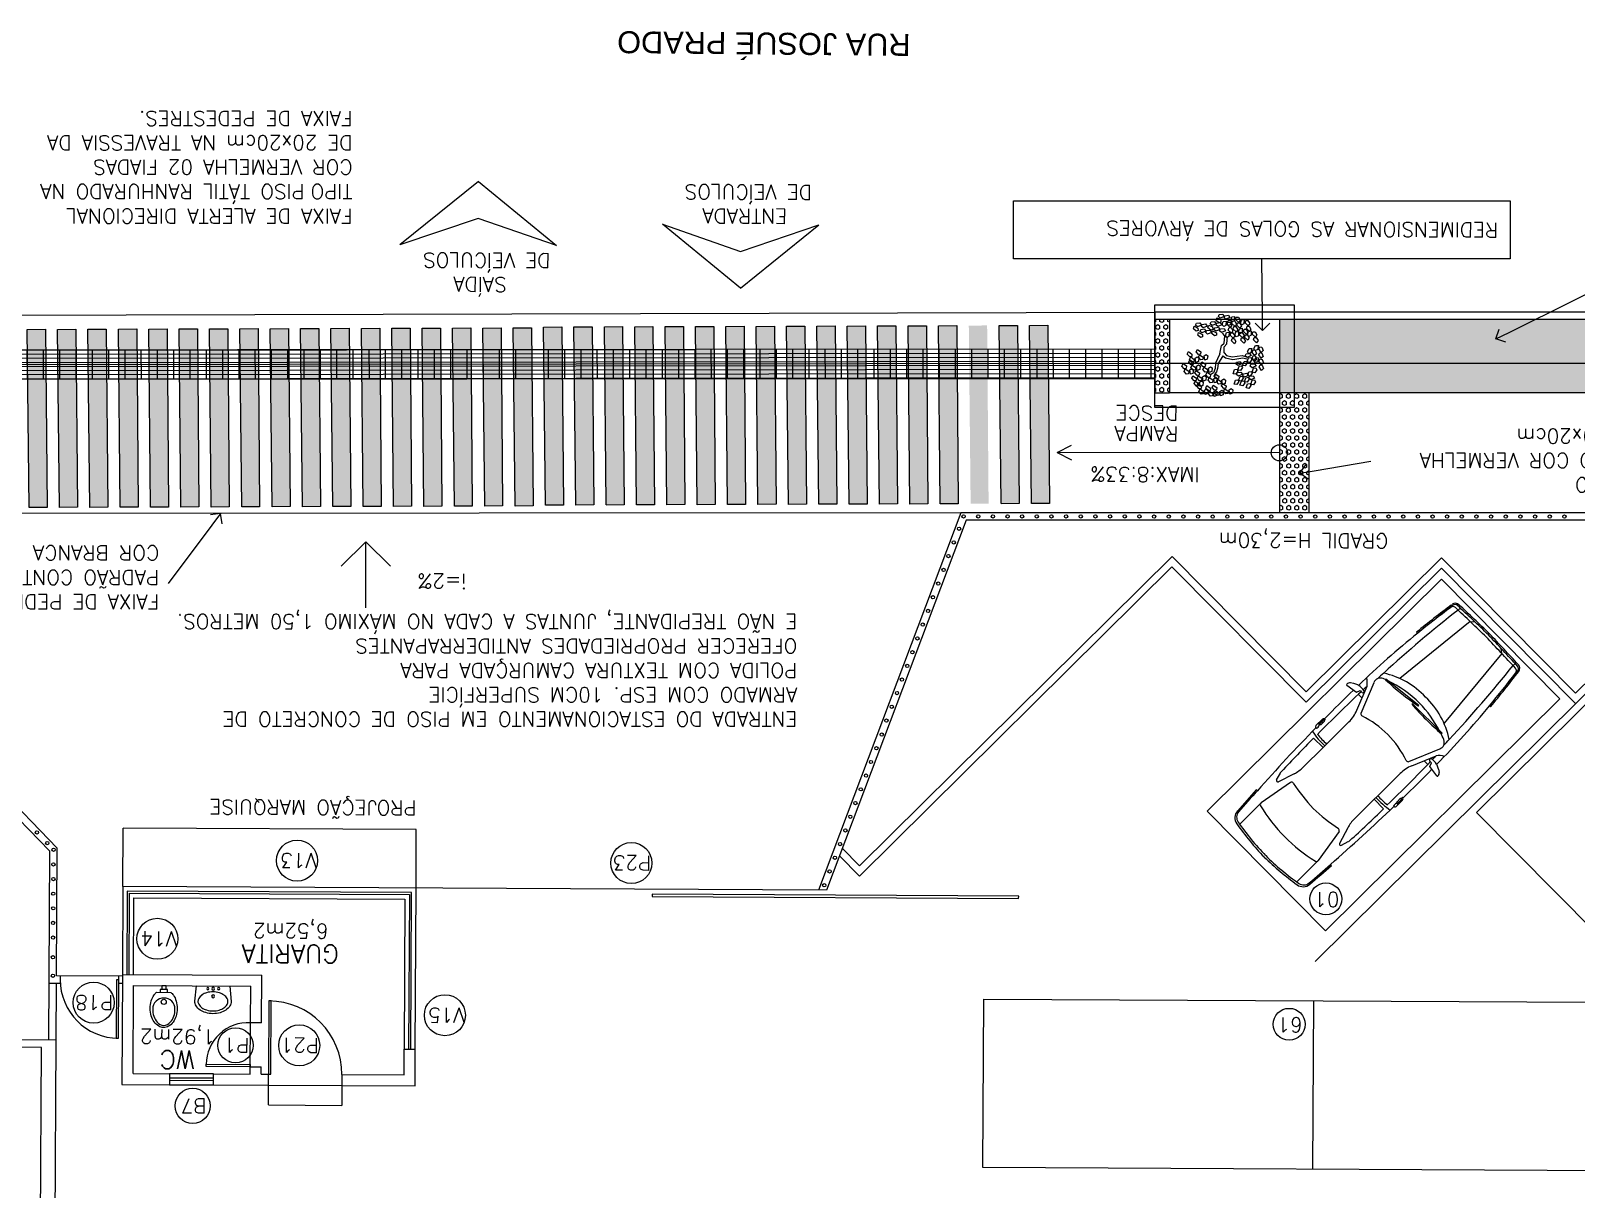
# Model space of a CAD drawing. Extents: x -1057 to 3416, y -340 to 4111.
# Drawn here: x 2302.78 to 2323.86, y 3.36 to 19.16 of the extents above; entities that cross this region are included whole.
import ezdxf
from ezdxf.enums import TextEntityAlignment as Align

# ---------------------------------------------------------------- set-up
doc = ezdxf.new("R2010")
doc.units = 0
doc.header["$LTSCALE"] = 50
for name, pattern in [('CONTINU', [0]), ('DASHDOT', [1, 0.5, -0.25, 0, -0.25]), ('DGN Style 1', [0.003115, 5.18318e-06, -0.00311]), ('HIDDEN', [9.525, 6.35, -3.175])]:
    doc.linetypes.add(name, pattern=pattern)
doc.layers.add('0.1', color=8, linetype='Continuous', lineweight=13)
doc.layers.add('Margem A3', color=8, linetype='DGN Style 1', lineweight=0)
for name, color, linetype in [('HAC', 1, 'Continuous'), ('medir projeto', 6, 'Continuous'), ('OK', 96, 'Continuous')]:
    doc.layers.add(name, color=color, linetype=linetype)
doc.styles.add('60x100', font='romans.shx', dxfattribs={"height": 0.2})
doc.styles.add('80X50', font='romans.shx')
doc.styles.add('ROBERTO', font='swissek.ttf')
doc.styles.add('ROMANS', font='romans')
doc.styles.get("Standard").update_dxf_attribs({"font": 'romans.shx'})
doc.dimstyles.new('Fares Eng - 50', dxfattribs={"dimscale": 2, "dimtxt": 0.085, "dimasz": 0.1, "dimexe": 0.05, "dimexo": 0.05, "dimgap": 0.04, "dimtad": 1, "dimzin": 4, "dimdsep": 46, "dimtxsty": 'ROMANS', "dimblk1": 'OBLIQUE', "dimblk2": 'OBLIQUE', "dimsah": 1, "dimcen": 0.05, "dimdle": 0.05, "dimclrd": 7, "dimclre": 7, "dimclrt": 7, "dimaunit": 1, "dimadec": 0, "dimazin": 0, "dimtfac": 1, "dimtix": 1, "dimtmove": 2, "dimatfit": 0, "dimldrblk": 'OPEN90', "dimfxl": 1, "dimtolj": 1, "dimtzin": 0, "dimarcsym": 0})

# ---------------------------------------------------------------- blocks, each defined once
blk = doc.blocks.new('P60')
at = {"color": 252}
blk.add_lwpolyline([(-0.6, 0.06), (0, 0.06), (0, 0.03), (-0.6, 0.03)], close=True, dxfattribs=at)
at = {"color": 8}
blk.add_arc((-0.029, 0.06), 0.571, 87.1025, 180, dxfattribs=at)
blk = doc.blocks.new('Vaso')
for points in [[(0.03, -0.05), (0.03, 0), (-0.03, 0), (-0.03, -0.05)], [(0.05, -0.09), (0.05, -0.05), (-0.05, -0.05), (-0.05, -0.09)]]:
    blk.add_lwpolyline(points)
for points in [[(0.183, -0.31, -0.071776), (0.168, -0.413, -0.083144), (0.129, -0.494, -0.106699), (0.065, -0.552, -0.132564), (-0.002, -0.57, -0.132564), (-0.069, -0.552, -0.106699), (-0.133, -0.494, -0.083144), (-0.172, -0.413, -0.071776), (-0.187, -0.31, -0.071776), (-0.172, -0.207, -0.083144), (-0.133, -0.126, -0.060171), (-0.1, -0.09), (0.096, -0.09, -0.060171), (0.129, -0.126, -0.083144), (0.168, -0.207, -0.071776)], [(-0.088, -0.497, 0.2474), (0, -0.541, 0.2474), (0.088, -0.497, 0.197858), (0.152, -0.318, 0.418329), (0, -0.168, 0.418329), (-0.152, -0.318, 0.197858)]]:
    blk.add_lwpolyline(points, format="xyb", close=True)
blk.add_circle((-0.002, -0.22), 0.0352)
blk = doc.blocks.new('Cuba-emp')
blk.add_lwpolyline([(0.21, 0.248), (0, 0.227), (0, -0.227), (0.21, -0.248, 0.137816), (0.271, -0.231, 0.107041), (0.329, -0.176, 0.080751), (0.364, -0.099, 0.068643), (0.378, -0.001, 0.068643), (0.364, 0.098, 0.080751), (0.329, 0.174, 0.107041), (0.271, 0.23, 0.115752), (0.21, 0.248)], format="xyb")
blk.add_lwpolyline([(0.21, 0.205, -0.131827), (0.25, 0.194, -0.106633), (0.297, 0.151, -0.083482), (0.328, 0.087, -0.072232), (0.341, 0, -0.072232), (0.328, -0.087, -0.083482), (0.297, -0.151, -0.106633), (0.25, -0.194, -0.131827), (0.21, -0.205, -0.131827), (0.17, -0.194, -0.106633), (0.123, -0.151, -0.083482), (0.092, -0.087, -0.072232), (0.079, 0, -0.072232), (0.092, 0.087, -0.083482), (0.123, 0.151, -0.106633), (0.17, 0.194, -0.131827)], format="xyb", close=True)
for centre, radius in [((0.037, -0.002), 0.0193), ((0.037, -0.002), 0.0193), ((0.036, 0.071), 0.0155), ((0.14, -0.001), 0.0198), ((0.036, -0.076), 0.0155)]:
    blk.add_circle(centre, radius)
blk = doc.blocks.new('ÁREA')
for p in [(0.00005, 0.00376), (0, 0)]:
    blk.add_attdef('COMPARTIMENTO', text='', height=0.0025).set_placement(p, align=Align.CENTER)
at = {"color": 1}
for p in [(-0.00005, -0.00376), (-0.0001, -0.00752)]:
    blk.add_attdef('ÁREA', text='', height=0.002, dxfattribs=at).set_placement(p, align=Align.CENTER)
blk = doc.blocks.new('TEMPRA3')
for p, q in [((-0.157, 0.823), (-0.131, 0.862)), ((-0.075, 0.872), (-0.101, 0.713)), ((-0.085, 0.882), (-0.082, 0.882)), ((-1.26, 0.697), (-1.26, 0.716)), ((0.058, 0.464), (-0.363, 0.637)), ((0.069, 0.533), (-0.261, 0.669)), ((-0.101, 0.713), (-0.151, 0.694)), ((-0.151, 0.694), (-0.151, 0.656)), ((-0.098, 0.674), (-0.098, 0.602)), ((0.756, 0.496), (0.756, 0.679)), ((1.515, 0.629), (1.414, 0.659)), ((1.806, 0.709), (1.807, 0.728)), ((0.687, 0.496), (0.259, 0.496)), ((1.136, 0.496), (0.756, 0.496)), ((1.287, 0.519), (1.517, 0.592)), ((1.406, 0.471), (1.886, 0.553)), ((0.058, -0.464), (-0.363, -0.637)), ((0.069, -0.533), (-0.261, -0.669)), ((-0.098, -0.674), (-0.098, -0.602)), ((0.687, -0.496), (0.259, -0.496)), ((1.136, -0.496), (0.756, -0.496)), ((0.756, -0.496), (0.756, -0.679)), ((1.287, -0.519), (1.517, -0.592)), ((1.406, -0.471), (1.886, -0.553)), ((1.515, -0.629), (1.414, -0.659)), ((-1.26, -0.697), (-1.26, -0.716)), ((-0.157, -0.823), (-0.131, -0.862)), ((-0.151, -0.694), (-0.151, -0.656)), ((-0.101, -0.713), (-0.151, -0.694)), ((-0.075, -0.872), (-0.101, -0.713)), ((1.806, -0.709), (1.807, -0.728)), ((-0.085, -0.882), (-0.082, -0.882))]:
    blk.add_line(p, q)
at = {"color": 9}
for p, q in [((-1.869, 0.63), (-1.647, 0.654)), ((0.49, 0.777), (0.614, 0.777)), ((0.49, 0.767), (0.567, 0.767)), ((0.577, 0.757), (0.577, 0.748)), ((0.634, 0.757), (0.634, 0.748)), ((-1.875, 0.533), (-1.914, 0.533)), ((-1.881, 0.307), (-0.653, 0.428)), ((-0.527, 0.509), (-0.536, 0.509)), ((-0.536, 0.509), (-0.532, -0.064)), ((0.687, 0.496), (0.756, 0.496)), ((1.886, 0.553), (2.3, 0.553)), ((-1.881, 0.307), (-1.924, 0.254)), ((-0.568, 0.016), (-0.577, 0.017)), ((-0.568, 0.015), (-0.577, 0.014)), ((-0.577, 0.014), (-0.51, -0.555)), ((-0.532, -0.064), (-0.523, -0.064)), ((-1.881, -0.308), (-1.924, -0.255)), ((-1.881, -0.307), (-0.653, -0.428)), ((-1.875, -0.533), (-1.914, -0.533)), ((-1.869, -0.631), (-1.647, -0.655)), ((-0.51, -0.555), (-0.501, -0.554)), ((0.687, -0.496), (0.756, -0.496)), ((1.886, -0.553), (2.3, -0.553)), ((0.49, -0.767), (0.567, -0.767)), ((0.49, -0.777), (0.614, -0.777)), ((0.577, -0.757), (0.577, -0.748)), ((0.634, -0.757), (0.634, -0.748))]:
    blk.add_line(p, q, dxfattribs=at)
for points in [[(0.486, 0.76), (0.486, 0.749, 0.414214), (0.496, 0.739), (0.558, 0.739, 0.414214), (0.568, 0.749), (0.568, 0.759)], [(0.486, -0.76), (0.486, -0.749, -0.414214), (0.496, -0.739), (0.558, -0.739, -0.414214), (0.568, -0.749), (0.568, -0.759)]]:
    blk.add_lwpolyline(points, format="xyb", dxfattribs=at)
for centre, radius, start, end in [((-0.079, 0.816), 0.0696, 117.5198, 138.9652), ((-0.092, 0.841), 0.0416, 80.8067, 117.5198), ((-0.083, 0.874), 0.00833, 350.8067, 80.8067), ((-1.864, 0.574), 0.07, 98.0767, 178.0551), ((0.026, -12.748), 13.526, 95.4579, 98.0767), ((-0.091, -10.408), 11.166, 90.4891, 96.0118), ((-0.403, 0.55), 0.0959, 65.2249, 157.5632), ((0.355, -17.256), 17.935, 91.743, 91.9698), ((0.075, 0.7), 0.267, 168.223, 189.9837), ((-0.143, 0.755), 0.0434, 160.4209, 180), ((0.052, 0.685), 0.25, 146.5293, 160.4209), ((0.355, -17.256), 17.935, 88.9571, 91.6179), ((0.213, -22.305), 23.067, 89.3717, 90.7606), ((0.213, -22.305), 23.067, 89.0973, 89.3437), ((0.115, -25.837), 26.599, 86.3544, 88.8806), ((-0.298, 0.555), 0.987, 356.5337, 7.1274), ((0.636, -17.099), 17.778, 87.5716, 89.6146), ((1.385, 0.564), 0.1, 73.296, 87.5716), ((0.028, -29.336), 30.117, 85.8738, 86.6125), ((2.183, 0.56), 0.144, 10.2757, 85.2864), ((46.287, -1.061), 48.25, 178.0551, 178.7396), ((1.08, -0.033), 1.689, 163.0258, 178.8872), ((1.08, -0.033), 1.689, 158.4883, 161.8833), ((1.496, -0.036), 1.496, 161.9012, 178.6096), ((0.046, 0.438), 0.0288, 340.8387, 65.2249), ((0.259, 0.996), 0.5, 247.6625, 270), ((1.136, 0.996), 0.5, 270, 287.5892), ((1.415, 0.442), 0.03, 107.5892, 190.5643), ((-1.901, -0.176), 3.343, 3.0173, 10.5643), ((1.509, 0.61), 0.02, 295.0881, 73.296), ((1.892, 0.523), 0.03, 17.6685, 101.6613), ((-0.298, 0.005), 2.281, 359.8835, 13.3775), ((-1.242, -0.033), 3.619, 0.5277, 9.8398), ((1.08, 0.033), 1.689, 181.1128, 199.382), ((-1.901, 0.176), 3.343, 349.4357, 356.9827), ((-0.298, -0.005), 2.281, 346.6225, 0.1165), ((-1.242, 0.033), 3.619, 350.1602, 359.4723), ((46.287, 1.06), 48.25, 181.2604, 181.9449), ((1.496, 0.036), 1.496, 181.3904, 198.0988), ((-1.864, -0.575), 0.07, 181.9449, 261.9233), ((1.08, 0.033), 1.689, 200.3288, 201.5117), ((1.08, 0.033), 1.689, 200.3288, 201.5117), ((-0.403, -0.55), 0.0959, 202.4368, 294.7751), ((0.046, -0.438), 0.0288, 294.7751, 19.1613), ((0.259, -0.996), 0.5, 90, 112.3375), ((-0.298, -0.555), 0.987, 352.8726, 3.4663), ((1.136, -0.996), 0.5, 72.4108, 90), ((1.415, -0.442), 0.03, 169.4357, 252.4108), ((1.509, -0.61), 0.02, 286.704, 64.9119), ((1.892, -0.523), 0.03, 258.3387, 342.3315), ((2.183, -0.56), 0.144, 274.7136, 349.7243), ((0.026, 12.748), 13.526, 261.9735, 264.5421), ((-0.091, 10.408), 11.166, 263.9882, 269.5109), ((0.355, 17.256), 17.935, 268.0302, 268.257), ((0.075, -0.7), 0.267, 170.0163, 191.777), ((-0.143, -0.755), 0.0434, 180, 199.5791), ((0.052, -0.685), 0.25, 199.5791, 213.4707), ((0.355, 17.256), 17.935, 268.3821, 271.0429), ((0.213, 22.305), 23.067, 269.2394, 270.6283), ((0.213, 22.305), 23.067, 270.6563, 270.9027), ((0.115, 25.837), 26.599, 271.1194, 273.6456), ((0.636, 17.099), 17.778, 270.3854, 272.4284), ((1.385, -0.564), 0.1, 272.4284, 286.704), ((0.028, 29.336), 30.117, 273.3875, 274.1262), ((-0.079, -0.816), 0.0696, 221.0348, 242.4802), ((-0.092, -0.841), 0.0416, 242.4802, 279.1933), ((-0.083, -0.874), 0.00833, 279.1933, 9.1933)]:
    blk.add_arc(centre, radius, start, end)
for centre, radius, start, end in [((0.137, -16.634), 17.284, 92.2713, 96.6835), ((0.026, -12.748), 13.506, 95.4656, 97.8958), ((0.402, 0.031), 1.126, 147.4954, 181.5953), ((0.192, -19.533), 20.183, 91.7794, 92.1012), ((-0.144, 0.846), 0.212, 204.7842, 236.5367), ((-0.17, 0.661), 0.0195, 202.2729, 342.8001), ((0.49, 0.751), 0.0263, 91.9264, 184.8104), ((0.47, 0.753), 0.0061, 200.0424, 315.2534), ((0.49, 0.751), 0.0164, 92.1313, 187.2433), ((0.567, 0.757), 0.01, 0, 90), ((0.606, 0.816), 0.0733, 246.8341, 293.1659), ((0.614, 0.757), 0.02, 0, 90), ((-0.263, 0.555), 0.987, 356.5337, 11.7667), ((0.027, -29.37), 30.131, 85.8821, 86.6147), ((2.181, 0.569), 0.115, 10.4548, 85.2928), ((19.555, -0.393), 21.489, 177.397, 178.9536), ((-1.862, 0.581), 0.05, 97.8958, 177.1673), ((43.913, -1.002), 45.813, 178.0177, 178.7486), ((-1.822, 0.581), 0.05, 97.8958, 177.1673), ((-4.071, 0.196), 3.558, 355.8109, 5.0412), ((-1.236, -0.033), 3.585, 0.5327, 10.015), ((43.913, 1.002), 45.813, 181.2514, 181.9823), ((0.402, -0.031), 1.126, 178.4047, 212.5046), ((-4.057, -0.683), 3.558, 2.0761, 11.3064), ((-1.236, 0.033), 3.585, 349.985, 359.4673), ((19.555, 0.392), 21.489, 181.0464, 182.603), ((-1.862, -0.581), 0.05, 182.8327, 262.1042), ((0.137, 16.634), 17.284, 263.3165, 267.7287), ((-1.822, -0.581), 0.05, 182.8327, 262.1042), ((0.026, 12.748), 13.506, 262.1042, 264.5344), ((-0.263, -0.555), 0.987, 348.2333, 3.4663), ((2.181, -0.569), 0.115, 274.7072, 349.5452), ((0.192, 19.533), 20.183, 267.8988, 268.2206), ((-0.144, -0.846), 0.212, 123.4633, 155.2158), ((-0.17, -0.661), 0.0195, 17.1999, 157.7271), ((0.47, -0.753), 0.0061, 44.7466, 159.9576), ((0.49, -0.751), 0.0263, 175.1896, 268.0736), ((0.49, -0.751), 0.0164, 172.7567, 267.8687), ((0.567, -0.757), 0.01, 270, 0), ((0.606, -0.816), 0.0733, 66.8341, 113.1659), ((0.614, -0.757), 0.02, 270, 360), ((0.027, 29.37), 30.131, 273.3853, 274.1179)]:
    blk.add_arc(centre, radius, start, end, dxfattribs=at)
blk = doc.blocks.new('_OBLIQUE')
at = {"color": 0, "linetype": 'ByBlock'}
blk.add_line((-0.5, -0.5), (0.5, 0.5), dxfattribs=at)
blk = doc.blocks.new('*D144')
at = {"layer": '0.1', "color": 7, "linetype": 'CONTINU', "lineweight": -2, "transparency": 16777216}
blk.add_arc((2303.02, -15.399), 1.05, 269.7175, 314.7175, dxfattribs=at)
at = {"layer": 'DEFPOINTS', "color": 0, "linetype": 'CONTINU', "lineweight": -2, "transparency": 16777216}
for p in [(2303.123, 5.388), (2303.093, -15.473), (2303.287, -16.415), (2308.089, -20.518), (2302.992, -21.112)]:
    blk.add_point(p, dxfattribs=at)
at = {"layer": '0.1', "color": 7, "linetype": 'CONTINU', "lineweight": -2, "transparency": 16777216, "xscale": 0.2, "yscale": 0.2, "zscale": 0.2}
for p, rotation in [((2303.759, -16.146), 44.71748150605973), ((2303.015, -16.45), 179.7174815060626)]:
    blk.add_blockref('_OBLIQUE', p, dxfattribs=dict(at, rotation=rotation))
at = {"layer": '0.1', "color": 7, "linetype": 'CONTINU', "transparency": 16777216, "insert": (2303.355, -16.219), "char_height": 0.17, "attachment_point": 5, "rotation": 22.2175, "style": 'ROMANS'}
blk.add_mtext('\\A1;45°', dxfattribs=at)
blk = doc.blocks.new('_Open90')
at = {"color": 0, "linetype": 'ByBlock', "lineweight": -2}
for p, q in [((0, 0), (-1, 0)), ((-0.5, 0.5), (0, 0)), ((0, 0), (-0.5, -0.5))]:
    blk.add_line(p, q, dxfattribs=at)
blk = doc.blocks.new('L', base_point=(1.368, 0.591))
at = {"color": 3, "lineweight": -2}
for p, q in [((1.281, 0.65), (1.312, 0.675)), ((1.312, 0.675), (1.342, 0.621)), ((1.275, 0.567), (1.306, 0.592)), ((1.288, 0.517), (1.275, 0.567)), ((1.294, 0.6), (1.281, 0.65)), ((1.317, 0.508), (1.288, 0.517)), ((1.322, 0.591), (1.294, 0.6)), ((1.306, 0.592), (1.336, 0.538)), ((1.336, 0.538), (1.317, 0.508)), ((1.342, 0.621), (1.322, 0.591)), ((1.337, 0.489), (1.356, 0.548)), ((1.376, 0.484), (1.337, 0.489)), ((1.356, 0.548), (1.391, 0.554)), ((1.404, 0.527), (1.376, 0.484)), ((1.391, 0.554), (1.404, 0.527))]:
    blk.add_line(p, q, dxfattribs=at)
blk = doc.blocks.new('Árvore-13')
at = {"color": 3}
for p, q in [((0.484, 0.659), (0.572, 0.715)), ((0.572, 0.715), (0.607, 0.819)), ((0.633, 0.668), (0.782, 0.715)), ((-0.795, 0.302), (-0.961, 0.415)), ((-0.795, 0.406), (-0.953, 0.499)), ((-0.357, 0.349), (-0.795, 0.406)), ((-0.366, 0.227), (-0.795, 0.302)), ((-0.129, 0.105), (-0.366, 0.227)), ((-0.068, 0.19), (-0.357, 0.349)), ((-0.068, -0.036), (-0.129, 0.105)), ((0.029, 0.068), (-0.068, 0.19)), ((0.029, 0.068), (0.318, 0.331)), ((0.116, -0.055), (0.283, 0.133)), ((0.283, 0.133), (0.423, 0.284)), ((0.318, 0.331), (0.405, 0.537)), ((0.405, 0.537), (0.484, 0.659)), ((0.423, 0.284), (0.502, 0.509)), ((0.502, 0.509), (0.633, 0.668)), ((-0.296, -0.392), (-0.418, -0.693)), ((-0.199, -0.449), (-0.313, -0.74)), ((-0.147, -0.299), (-0.296, -0.392)), ((-0.05, -0.383), (-0.199, -0.449)), ((-0.068, -0.036), (-0.147, -0.299)), ((0.116, -0.055), (-0.05, -0.383)), ((-0.313, -0.74), (-0.243, -0.89))]:
    blk.add_line(p, q, dxfattribs=at)
at = {"color": 3, "xscale": 3.048, "yscale": 3.048, "zscale": 3.048}
for p, rotation in [((-0.716, 1.448), 295.0165150851705), ((-0.488, 1.26), 295.0165150851705), ((-0.252, 1.138), 295.0165150851705), ((0.169, 1.448), 190.1248425347958), ((0.581, 1.401), 190.1248425347958), ((0.852, 1.344), 190.1248425347958), ((1.211, 1.147), 190.1248425347958), ((-1.303, 0.884), 347.8021081598379), ((-1.128, 0.415), 347.8021081598379), ((-0.926, 0.959), 295.0165150851705), ((-0.848, 0.462), 295.0165150851705), ((-0.348, 0.687), 295.0165150851705), ((0.353, 0.95), 190.1248425347958), ((0.677, 0.781), 190.1248425347958), ((1.124, 0.565), 190.1248425347958), ((1.317, 0.753), 190.1248425347958), ((-1.443, 0.368), 347.8021081598379), ((0.765, 0.274), 190.1248425347958), ((0.8, -0.299), 190.1248425347958), ((1.203, -0.317), 190.1248425347958), ((1.246, 0.039), 190.1248425347958), ((1.579, 0.114), 190.1248425347958), ((-0.453, -1.397), 66.16076666471405), ((-0.103, -0.899), 66.16076666471405), ((-0.015, -1.19), 66.16076666471405), ((0.502, -1.003), 66.16076666471405), ((0.616, -1.322), 66.16076666471405)]:
    blk.add_blockref('L', p, dxfattribs=dict(at, rotation=rotation))
for p in [(-1.391, -0.308), (-1.233, -0.881), (-1.049, -0.533), (-0.848, -0.449), (-0.445, -0.543), (-0.874, -1.134), (-0.672, -1.021), (-0.453, -1.04)]:
    blk.add_blockref('L', p, dxfattribs=at)

msp = doc.modelspace()

# ---------------------------------------------------------------- hatches: boundary and pattern name
at = {"layer": '0.1', "linetype": 'CONTINU', "lineweight": -2}
h = msp.add_hatch(color=7, dxfattribs=at)
h.dxf.hatch_style = 1
h.paths.add_polyline_path([(2302.338, 12.654), (2302.583, 12.657), (2302.563, 15.089), (2302.313, 15.086)])
h.paths.add_polyline_path([(2302.977, 15.09), (2302.727, 15.087), (2302.752, 12.656), (2302.998, 12.658)])
h.paths.add_polyline_path([(2303.167, 12.657), (2303.412, 12.66), (2303.392, 15.091), (2303.142, 15.089)])
h.paths.add_polyline_path([(2303.581, 12.658), (2303.827, 12.661), (2303.806, 15.093), (2303.556, 15.09)])
h.paths.add_polyline_path([(2303.996, 12.66), (2304.241, 12.662), (2304.221, 15.094), (2303.971, 15.091)])
h = msp.add_hatch(color=7, dxfattribs=at)
h.dxf.hatch_style = 1
h.paths.add_polyline_path([(2304.635, 15.095), (2304.385, 15.093), (2304.41, 12.661), (2304.656, 12.664)])
h.paths.add_polyline_path([(2304.825, 12.662), (2305.07, 12.665), (2305.05, 15.097), (2304.8, 15.094)])
h.paths.add_polyline_path([(2305.239, 12.663), (2305.485, 12.666), (2305.464, 15.098), (2305.214, 15.095)])
h.paths.add_polyline_path([(2305.654, 12.665), (2305.899, 12.668), (2305.879, 15.099), (2305.629, 15.097)])
h.paths.add_polyline_path([(2306.068, 12.666), (2306.314, 12.669), (2306.293, 15.1), (2306.043, 15.098)])
h.paths.add_polyline_path([(2306.483, 12.667), (2306.728, 12.67), (2306.708, 15.102), (2306.458, 15.099)])
h.paths.add_polyline_path([(2307.122, 15.103), (2306.872, 15.101), (2306.898, 12.669), (2307.143, 12.671)])
h.paths.add_polyline_path([(2307.312, 12.67), (2307.557, 12.673), (2307.537, 15.104), (2307.287, 15.102)])
h.paths.add_polyline_path([(2307.727, 12.671), (2307.972, 12.674), (2307.951, 15.105), (2307.701, 15.103)])
h.paths.add_polyline_path([(2308.366, 15.107), (2308.116, 15.105), (2308.141, 12.673), (2308.386, 12.675)])
h = msp.add_hatch(color=7, dxfattribs=at)
h.dxf.hatch_style = 1
h.paths.add_polyline_path([(2308.556, 12.674), (2308.801, 12.677), (2308.78, 15.108), (2308.53, 15.106)])
h.paths.add_polyline_path([(2309.195, 15.109), (2308.945, 15.107), (2308.97, 12.675), (2309.215, 12.678)])
h = msp.add_hatch(color=7, dxfattribs=at)
h.dxf.hatch_style = 1
h.paths.add_polyline_path([(2309.609, 15.111), (2309.36, 15.108), (2309.385, 12.677), (2309.63, 12.679)])
h.paths.add_polyline_path([(2309.799, 12.689), (2310.044, 12.691), (2310.024, 15.123), (2309.774, 15.12)])
h = msp.add_hatch(color=7, dxfattribs=at)
h.dxf.hatch_style = 1
h.paths.add_polyline_path([(2310.444, 14.415), (2310.196, 14.414), (2310.213, 12.69), (2310.459, 12.693)])
h.paths.add_polyline_path([(2310.441, 14.815), (2310.192, 14.814), (2310.196, 14.414), (2310.444, 14.415)])
h.paths.add_polyline_path([(2310.438, 15.124), (2310.188, 15.122), (2310.192, 14.814), (2310.441, 14.815)])
h.paths.add_polyline_path([(2310.853, 15.126), (2310.603, 15.123), (2310.606, 14.815), (2310.856, 14.815)])
h.paths.add_polyline_path([(2311.267, 15.127), (2311.017, 15.124), (2311.021, 14.815), (2311.27, 14.815)])
h.paths.add_polyline_path([(2311.27, 14.815), (2311.021, 14.815), (2311.025, 14.415), (2311.273, 14.415)])
h.paths.add_polyline_path([(2310.856, 14.815), (2310.606, 14.815), (2310.61, 14.415), (2310.859, 14.415)])
h.paths.add_polyline_path([(2310.859, 14.415), (2310.61, 14.415), (2310.628, 12.691), (2310.873, 12.694)])
h.paths.add_polyline_path([(2311.273, 14.415), (2311.025, 14.415), (2311.042, 12.692), (2311.288, 12.695)])
h.paths.add_polyline_path([(2311.688, 14.415), (2311.439, 14.415), (2311.457, 12.694), (2311.702, 12.697)])
h.paths.add_polyline_path([(2311.685, 14.815), (2311.435, 14.815), (2311.439, 14.415), (2311.688, 14.415)])
h.paths.add_polyline_path([(2311.682, 15.128), (2311.432, 15.126), (2311.435, 14.815), (2311.685, 14.815)])
h.paths.add_polyline_path([(2312.096, 15.129), (2311.846, 15.127), (2311.85, 14.815), (2312.099, 14.816)])
h.paths.add_polyline_path([(2312.099, 14.816), (2311.85, 14.815), (2311.854, 14.415), (2312.102, 14.416)])
h.paths.add_polyline_path([(2312.102, 14.416), (2311.854, 14.415), (2311.871, 12.695), (2312.117, 12.698)])
h.paths.add_polyline_path([(2312.517, 14.416), (2312.268, 14.416), (2312.286, 12.697), (2312.531, 12.699)])
h.paths.add_polyline_path([(2312.514, 14.816), (2312.264, 14.816), (2312.268, 14.416), (2312.517, 14.416)])
h.paths.add_polyline_path([(2312.511, 15.131), (2312.261, 15.129), (2312.264, 14.816), (2312.514, 14.816)])
h.paths.add_polyline_path([(2312.925, 15.132), (2312.675, 15.13), (2312.679, 14.816), (2312.928, 14.816)])
h.paths.add_polyline_path([(2312.928, 14.816), (2312.679, 14.816), (2312.683, 14.416), (2312.931, 14.416)])
h.paths.add_polyline_path([(2312.931, 14.416), (2312.683, 14.416), (2312.7, 12.698), (2312.946, 12.701)])
h.paths.add_polyline_path([(2313.346, 14.416), (2313.097, 14.416), (2313.115, 12.699), (2313.36, 12.702)])
h.paths.add_polyline_path([(2313.343, 14.816), (2313.093, 14.816), (2313.097, 14.416), (2313.346, 14.416)])
h.paths.add_polyline_path([(2313.34, 15.133), (2313.09, 15.131), (2313.093, 14.816), (2313.343, 14.816)])
h = msp.add_hatch(color=7, dxfattribs=at)
h.dxf.hatch_style = 1
h.paths.add_polyline_path([(2313.76, 14.417), (2313.512, 14.417), (2313.53, 12.701), (2313.775, 12.703)])
h.paths.add_polyline_path([(2313.757, 14.817), (2313.508, 14.817), (2313.512, 14.417), (2313.76, 14.417)])
h.paths.add_polyline_path([(2313.754, 15.135), (2313.504, 15.132), (2313.508, 14.817), (2313.757, 14.817)])
h.paths.add_polyline_path([(2314.169, 15.136), (2313.919, 15.134), (2313.922, 14.817), (2314.172, 14.817)])
h.paths.add_polyline_path([(2314.172, 14.817), (2313.922, 14.817), (2313.926, 14.417), (2314.175, 14.417)])
h.paths.add_polyline_path([(2314.175, 14.417), (2313.926, 14.417), (2313.944, 12.702), (2314.189, 12.704)])
h = msp.add_hatch(color=7, dxfattribs=at)
h.dxf.hatch_style = 1
h.paths.add_polyline_path([(2314.589, 14.417), (2314.341, 14.417), (2314.359, 12.704), (2314.604, 12.706)])
h.paths.add_polyline_path([(2314.586, 14.817), (2314.337, 14.817), (2314.341, 14.417), (2314.589, 14.417)])
h.paths.add_polyline_path([(2314.583, 15.138), (2314.333, 15.135), (2314.337, 14.817), (2314.586, 14.817)])
h.paths.add_polyline_path([(2314.998, 15.139), (2314.748, 15.136), (2314.751, 14.817), (2315.001, 14.818)])
h.paths.add_polyline_path([(2315.001, 14.818), (2314.751, 14.817), (2314.755, 14.417), (2315.004, 14.418)])
h.paths.add_polyline_path([(2315.004, 14.418), (2314.755, 14.417), (2314.773, 12.705), (2315.018, 12.707)])
h.paths.add_polyline_path([(2315.418, 14.418), (2315.17, 14.418), (2315.188, 12.706), (2315.433, 12.709)])
h.paths.add_polyline_path([(2315.415, 14.818), (2315.166, 14.818), (2315.17, 14.418), (2315.418, 14.418)])
h.paths.add_polyline_path([(2315.412, 15.141), (2315.162, 15.138), (2315.166, 14.818), (2315.415, 14.818)])
h = msp.add_hatch(color=7, dxfattribs=at)
h.dxf.hatch_style = 1
h.paths.add_polyline_path([(2315.833, 14.422), (2315.584, 14.421), (2315.602, 12.708), (2315.847, 12.71)])
h.paths.add_polyline_path([(2315.83, 14.822), (2315.58, 14.821), (2315.584, 14.421), (2315.833, 14.422)])
h.paths.add_polyline_path([(2315.827, 15.142), (2315.577, 15.14), (2315.58, 14.821), (2315.83, 14.822)])
h.paths.add_polyline_path([(2316.241, 15.143), (2315.991, 15.141), (2315.995, 14.822), (2316.244, 14.822)])
h.paths.add_polyline_path([(2316.244, 14.822), (2315.995, 14.822), (2315.999, 14.422), (2316.247, 14.422)])
h.paths.add_polyline_path([(2316.247, 14.422), (2315.999, 14.422), (2316.017, 12.709), (2316.262, 12.712)])
h.paths.add_polyline_path([(2316.662, 14.422), (2316.413, 14.422), (2316.431, 12.711), (2316.676, 12.713)])
h.paths.add_polyline_path([(2316.659, 14.822), (2316.409, 14.822), (2316.413, 14.422), (2316.662, 14.422)])
h.paths.add_polyline_path([(2316.656, 15.145), (2316.406, 15.142), (2316.409, 14.822), (2316.659, 14.822)])
at = {"layer": 'HAC'}
h = msp.add_hatch(dxfattribs=at)
h.set_pattern_fill('HEX', color=256, scale=0.01, angle=90.0645, style=0)
h.set_pattern_definition([(90.064457, (2770.38371, 164.963507), (-0.0549925784, -6.1866e-05), [0.03175, -0.0635]), (210.064457, (2770.38371, 164.963507), (0.027549867, -0.047594037), [0.03175, -0.0635]), (150.064457, (2770.383676, 164.995257), (-0.0274427115, -0.047655903), [0.03175, -0.0635])])
h.paths.add_polyline_path([(2318.115, 14.62), (2318.115, 14.42), (2318.115, 14.42), (2318.115, 14.224), (2318.315, 14.224), (2318.315, 15.225), (2318.115, 15.225)])
h = msp.add_hatch(dxfattribs=at)
h.set_pattern_fill('HEX', color=256, scale=0.01, angle=90.0645, style=0)
h.set_pattern_definition([(90.064457, (1880.475065, -183.519685), (-0.0549925784, -6.1866e-05), [0.03175, -0.0635]), (210.064457, (1880.475065, -183.519685), (0.027549867, -0.047594037), [0.03175, -0.0635]), (150.064457, (1880.47503, -183.487936), (-0.0274427115, -0.047655903), [0.03175, -0.0635])])
h.paths.add_polyline_path([(2324.352, 14.224), (2324.352, 15.224), (2319.815, 15.224), (2319.815, 14.224)])
h.paths.add_polyline_path([(2324.288, 14.669), (2324.303, 14.703), (2324.352, 14.671), (2324.348, 14.637), (2324.32, 14.632)], flags=16)
h = msp.add_hatch(dxfattribs=at)
h.set_pattern_fill('HEX', color=256, scale=0.01, angle=90.0645, style=0)
h.set_pattern_definition([(90.064457, (2731.945994, 234.270514), (-0.0549925784, -6.1866e-05), [0.03175, -0.0635]), (210.064457, (2731.945994, 234.270514), (0.027549867, -0.047594037), [0.03175, -0.0635]), (150.064457, (2731.94596, 234.302264), (-0.0274427115, -0.047655903), [0.03175, -0.0635])])
h.paths.add_polyline_path([(2319.815, 12.584), (2320.215, 12.584), (2320.215, 14.224), (2319.815, 14.224)])
at = {"layer": 'medir projeto', "linetype": 'CONTINU', "lineweight": -2}
h = msp.add_hatch(dxfattribs=at)
h.set_pattern_fill('GRATE', color=1, scale=0.07, angle=180.061)
h.set_pattern_definition([(180.061047, (2569.82059, -353.0679), (5.92e-05, -0.0555624685), []), (270.061047, (2569.8206, -353.0679), (0.22224987, 0.0002368), [])])
h.paths.add_polyline_path([(2318.113, 14.419), (2318.113, 14.819), (2299.334, 14.806), (2299.334, 14.406)])

# ---------------------------------------------------------------- linework, layer by layer
at = {"layer": '0.1', "color": 8, "linetype": 'CONTINU', "lineweight": -2}
for p, q in [((2308.885, 17.107), (2307.813, 16.241)), ((2308.885, 17.107), (2309.949, 16.231)), ((2308.883, 16.604), (2307.813, 16.241)), ((2309.949, 16.231), (2308.883, 16.604)), ((2312.46, 15.65), (2311.397, 16.526)), ((2311.397, 16.526), (2312.463, 16.152)), ((2312.46, 15.65), (2313.532, 16.515)), ((2312.463, 16.152), (2313.532, 16.515)), ((2315.47, 12.585), (2298.094, 12.574)), ((2306.019, 4.503), (2306.02, 4.773)), ((2307.02, 4.768), (2307.019, 4.498))]:
    msp.add_line(p, q, dxfattribs=at)
at = {"layer": '0.1', "color": 8}
for p, q in [((2299.341, 15.272), (2318.115, 15.324)), ((2298.674, 12.475), (2303.036, 7.965)), ((2298.712, 12.575), (2303.136, 8.009)), ((2315.47, 12.585), (2313.527, 7.436)), ((2315.54, 12.485), (2313.634, 7.436)), ((2356.88, 12.573), (2315.47, 12.585)), ((2356.847, 12.473), (2315.54, 12.485)), ((2307.347, 12.189), (2307.011, 11.859)), ((2307.347, 11.288), (2307.347, 12.189)), ((2307.347, 12.189), (2307.683, 11.859)), ((2318.349, 11.847), (2314.086, 7.625)), ((2318.35, 11.988), (2314.087, 7.767)), ((2318.349, 11.847), (2320.179, 9.999)), ((2318.35, 11.988), (2320.18, 10.141)), ((2322.026, 11.829), (2320.179, 9.999)), ((2322.027, 11.97), (2320.18, 10.141)), ((2325.703, 11.811), (2320.303, 6.463)), ((2322.026, 11.829), (2323.856, 9.981)), ((2322.027, 11.97), (2323.856, 10.123)), ((2325.704, 11.952), (2323.856, 10.123)), ((2303.023, 5.388), (2303.036, 7.965)), ((2303.127, 6.267), (2303.136, 8.009)), ((2313.81, 7.904), (2314.086, 7.625)), ((2313.849, 8.007), (2314.087, 7.767)), ((2304.033, 7.483), (2304.027, 6.283)), ((2313.634, 7.436), (2304.033, 7.483)), ((2304.093, 7.423), (2304.087, 6.283)), ((2307.973, 7.404), (2304.093, 7.423)), ((2304.117, 6.283), (2304.123, 7.393)), ((2304.123, 7.393), (2307.943, 7.374)), ((2307.962, 5.264), (2307.973, 7.404)), ((2308.022, 5.263), (2308.033, 7.463)), ((2304.177, 6.282), (2304.182, 7.332)), ((2304.182, 7.332), (2307.882, 7.314)), ((2307.882, 7.314), (2307.872, 5.264)), ((2307.943, 7.374), (2307.932, 5.264)), ((2303.027, 6.167), (2303.177, 6.167)), ((2303.123, 5.388), (2303.127, 6.167)), ((2304.027, 6.262), (2303.127, 6.267)), ((2303.177, 6.267), (2303.177, 6.167)), ((2304.027, 6.162), (2303.977, 6.163)), ((2305.771, 5.025), (2305.774, 5.625)), ((2303.123, 5.388), (2299.323, 5.406)), ((2302.992, -21.112), (2303.123, 5.388)), ((2305.27, 4.867), (2304.67, 4.87)), ((2305.271, 4.927), (2304.671, 4.93)), ((2304.67, 4.84), (2305.27, 4.837)), ((2304.67, 4.78), (2305.27, 4.777)), ((2306.02, 4.773), (2307.02, 4.768)), ((2306.019, 4.503), (2307.019, 4.498)), ((2347.269, 3.492), (2315.769, 3.648))]:
    msp.add_line(p, q, dxfattribs=at)
at = {"layer": '0.1', "color": 8, "linetype": 'DASHDOT', "ltscale": 0.4}
for p, q in [((2304.033, 7.483), (2304.037, 8.283)), ((2308.037, 8.263), (2304.037, 8.283)), ((2308.033, 7.463), (2308.037, 8.263)), ((2302.922, 5.289), (2290.273, 5.351)), ((2302.777, -24.111), (2302.922, 5.289))]:
    msp.add_line(p, q, dxfattribs=at)
at = {"layer": '0.1', "color": 7}
for p, q in [((2304.027, 6.283), (2304.02, 4.783)), ((2304.027, 6.283), (2305.927, 6.274)), ((2304.171, 4.932), (2304.177, 6.132)), ((2304.177, 6.132), (2305.777, 6.125)), ((2305.774, 5.625), (2305.777, 6.125)), ((2305.924, 5.624), (2305.927, 6.274)), ((2305.924, 5.624), (2305.774, 5.625)), ((2307.871, 4.914), (2307.872, 5.264)), ((2307.872, 5.264), (2308.022, 5.263)), ((2308.02, 4.763), (2308.022, 5.263)), ((2304.171, 4.932), (2304.671, 4.93)), ((2304.671, 4.93), (2304.67, 4.78)), ((2305.27, 4.777), (2305.271, 4.927)), ((2305.271, 4.927), (2305.771, 4.925)), ((2305.771, 4.925), (2305.771, 5.025)), ((2305.771, 5.025), (2305.921, 5.024)), ((2305.921, 4.924), (2305.921, 5.024)), ((2305.921, 4.924), (2306.021, 4.923)), ((2306.02, 4.773), (2306.021, 4.923)), ((2307.021, 4.918), (2307.02, 4.768)), ((2307.021, 4.918), (2307.871, 4.914)), ((2304.02, 4.783), (2304.67, 4.78)), ((2305.27, 4.777), (2306.02, 4.773)), ((2307.02, 4.768), (2308.02, 4.763))]:
    msp.add_line(p, q, dxfattribs=at)
for points in [[(2322.95, 15.048), (2327.395, 17.255)], [(2319.584, 15.274), (2319.578, 16.049)], [(2320.291, 13.158), (2321.064, 13.288)], [(2305.247, 12.416), (2304.651, 11.62)]]:
    msp.add_lwpolyline(points, dxfattribs=at)
at = {"layer": '0.1', "color": 7, "linetype": 'CONTINU', "lineweight": -2}
for points in [[(2302.752, 12.656), (2302.727, 15.087), (2302.977, 15.09), (2302.998, 12.658), (2302.752, 12.656)], [(2303.167, 12.658), (2303.142, 15.089), (2303.392, 15.091), (2303.412, 12.66), (2303.167, 12.657)], [(2303.581, 12.659), (2303.556, 15.09), (2303.806, 15.093), (2303.827, 12.661), (2303.581, 12.658)], [(2303.996, 12.66), (2303.971, 15.091), (2304.221, 15.094), (2304.241, 12.662), (2303.996, 12.66)], [(2304.41, 12.662), (2304.385, 15.093), (2304.635, 15.095), (2304.656, 12.664), (2304.41, 12.661)], [(2304.825, 12.663), (2304.8, 15.094), (2305.05, 15.097), (2305.07, 12.665), (2304.825, 12.662)], [(2305.239, 12.664), (2305.214, 15.095), (2305.464, 15.098), (2305.485, 12.666), (2305.239, 12.663)], [(2305.654, 12.666), (2305.629, 15.097), (2305.879, 15.099), (2305.899, 12.668), (2305.654, 12.665)], [(2306.068, 12.667), (2306.043, 15.098), (2306.293, 15.1), (2306.314, 12.669), (2306.068, 12.666)], [(2306.483, 12.668), (2306.458, 15.099), (2306.708, 15.102), (2306.728, 12.67), (2306.483, 12.667)], [(2306.898, 12.669), (2306.872, 15.101), (2307.122, 15.103), (2307.143, 12.671), (2306.898, 12.669)], [(2307.312, 12.671), (2307.287, 15.102), (2307.537, 15.104), (2307.557, 12.673), (2307.312, 12.67)], [(2307.727, 12.672), (2307.701, 15.103), (2307.951, 15.105), (2307.972, 12.674), (2307.727, 12.671)], [(2308.141, 12.673), (2308.116, 15.105), (2308.366, 15.107), (2308.386, 12.675), (2308.141, 12.673)], [(2308.556, 12.675), (2308.53, 15.106), (2308.78, 15.108), (2308.801, 12.677), (2308.556, 12.674)], [(2308.97, 12.676), (2308.945, 15.107), (2309.195, 15.109), (2309.215, 12.678), (2308.97, 12.675)], [(2309.385, 12.677), (2309.36, 15.108), (2309.609, 15.111), (2309.63, 12.679), (2309.385, 12.677)], [(2309.799, 12.689), (2309.774, 15.12), (2310.024, 15.123), (2310.044, 12.691), (2309.799, 12.689)], [(2310.213, 12.691), (2310.188, 15.122), (2310.438, 15.124), (2310.459, 12.693), (2310.213, 12.69)], [(2310.628, 12.692), (2310.603, 15.123), (2310.853, 15.126), (2310.873, 12.694), (2310.628, 12.691)], [(2311.042, 12.693), (2311.017, 15.124), (2311.267, 15.127), (2311.288, 12.695), (2311.042, 12.692)], [(2311.457, 12.695), (2311.432, 15.126), (2311.682, 15.128), (2311.702, 12.697), (2311.457, 12.694)], [(2311.871, 12.696), (2311.846, 15.127), (2312.096, 15.129), (2312.117, 12.698), (2311.871, 12.695)], [(2312.286, 12.697), (2312.261, 15.129), (2312.511, 15.131), (2312.531, 12.699), (2312.286, 12.697)], [(2312.7, 12.698), (2312.675, 15.13), (2312.925, 15.132), (2312.946, 12.701), (2312.7, 12.698)], [(2313.115, 12.7), (2313.09, 15.131), (2313.34, 15.133), (2313.36, 12.702), (2313.115, 12.699)], [(2313.53, 12.701), (2313.504, 15.132), (2313.754, 15.135), (2313.775, 12.703), (2313.53, 12.701)], [(2313.944, 12.702), (2313.919, 15.134), (2314.169, 15.136), (2314.189, 12.704), (2313.944, 12.702)], [(2314.359, 12.704), (2314.333, 15.135), (2314.583, 15.138), (2314.604, 12.706), (2314.359, 12.704)], [(2314.773, 12.705), (2314.748, 15.136), (2314.998, 15.139), (2315.018, 12.707), (2314.773, 12.705)], [(2315.188, 12.707), (2315.162, 15.138), (2315.412, 15.141), (2315.433, 12.709), (2315.188, 12.706)], [(2316.017, 12.71), (2315.991, 15.141), (2316.241, 15.143), (2316.262, 12.712), (2316.017, 12.709)], [(2316.431, 12.711), (2316.406, 15.142), (2316.656, 15.145), (2316.676, 12.713), (2316.431, 12.711)]]:
    msp.add_lwpolyline(points, dxfattribs=at)
at = {"layer": '0.1', "color": 8}
for points in [[(2318.828, 8.513), (2320.446, 6.878), (2323.644, 10.044), (2322.026, 11.679)], [(2322.505, 8.494), (2324.123, 6.86), (2327.321, 10.026), (2325.703, 11.661)], [(2316.258, 7.353), (2311.258, 7.378), (2311.257, 7.348), (2316.257, 7.323)], [(2306.021, 4.923), (2306.051, 4.923), (2306.056, 5.923), (2306.026, 5.923)]]:
    msp.add_lwpolyline(points, close=True, dxfattribs=at)
for points in [[(2303.977, 6.213), (2303.947, 6.213), (2303.943, 5.413), (2303.973, 5.413), (2303.977, 6.263)], [(2315.769, 3.648), (2315.781, 5.948), (2347.28, 5.792)], [(2320.281, 5.926), (2320.269, 3.626)]]:
    msp.add_lwpolyline(points, dxfattribs=at)
for centre, radius in [((2315.505, 12.535), 0.0225), ((2315.705, 12.535), 0.0225), ((2315.905, 12.535), 0.0225), ((2316.105, 12.535), 0.0225), ((2316.305, 12.535), 0.0225), ((2316.505, 12.535), 0.0225), ((2316.705, 12.535), 0.0225), ((2316.905, 12.535), 0.0225), ((2317.105, 12.535), 0.0225), ((2317.305, 12.535), 0.0225), ((2317.505, 12.535), 0.0225), ((2317.705, 12.535), 0.0225), ((2317.905, 12.535), 0.0225), ((2318.105, 12.534), 0.0225), ((2318.305, 12.534), 0.0225), ((2318.505, 12.534), 0.0225), ((2318.705, 12.534), 0.0225), ((2318.905, 12.534), 0.0225), ((2319.105, 12.534), 0.0225), ((2319.305, 12.534), 0.0225), ((2319.505, 12.534), 0.0225), ((2319.705, 12.534), 0.0225), ((2319.905, 12.534), 0.0225), ((2320.105, 12.534), 0.0225), ((2320.305, 12.534), 0.0225), ((2320.505, 12.534), 0.0225), ((2320.705, 12.534), 0.0225), ((2320.905, 12.534), 0.0225), ((2321.105, 12.534), 0.0225), ((2321.305, 12.534), 0.0225), ((2321.505, 12.533), 0.0225), ((2321.705, 12.533), 0.0225), ((2321.905, 12.533), 0.0225), ((2322.105, 12.533), 0.0225), ((2322.305, 12.533), 0.0225), ((2322.505, 12.533), 0.0225), ((2322.705, 12.533), 0.0225), ((2322.905, 12.533), 0.0225), ((2323.105, 12.533), 0.0225), ((2323.305, 12.533), 0.0225), ((2323.505, 12.533), 0.0225), ((2323.705, 12.533), 0.0225), ((2315.444, 12.368), 0.0225), ((2315.372, 12.181), 0.0225), ((2315.232, 11.806), 0.0225), ((2315.299, 11.994), 0.0225), ((2315.16, 11.619), 0.0225), ((2315.086, 11.432), 0.0225), ((2315.021, 11.246), 0.0225), ((2314.948, 11.059), 0.0225), ((2314.875, 10.871), 0.0225), ((2314.808, 10.683), 0.0225), ((2314.736, 10.496), 0.0225), ((2314.597, 10.124), 0.0225), ((2314.663, 10.309), 0.0225), ((2314.525, 9.937), 0.0225), ((2314.452, 9.75), 0.0225), ((2314.388, 9.558), 0.0225), ((2314.316, 9.371), 0.0225), ((2314.242, 9.184), 0.0225), ((2314.174, 8.998), 0.0225), ((2314.029, 8.623), 0.0225), ((2314.102, 8.811), 0.0225), ((2313.96, 8.437), 0.0225), ((2302.86, 8.223), 0.0225), ((2313.893, 8.25), 0.0225), ((2303, 8.078), 0.0225), ((2306.41, 7.838), 0.28), ((2310.972, 7.805), 0.28), ((2313.821, 8.063), 0.0225), ((2303.085, 7.787), 0.0225), ((2303.086, 7.987), 0.0225), ((2313.749, 7.877), 0.0225), ((2303.084, 7.587), 0.0225), ((2313.676, 7.69), 0.0225), ((2303.083, 7.387), 0.0225), ((2313.604, 7.503), 0.0225), ((2320.45, 7.316), 0.217), ((2303.082, 7.187), 0.0225), ((2303.081, 6.987), 0.0225), ((2304.503, 6.771), 0.28), ((2303.08, 6.787), 0.0225), ((2303.078, 6.519), 0.0225), ((2303.077, 6.267), 0.0225), ((2303.633, 5.9), 0.28), ((2308.427, 5.728), 0.28), ((2319.949, 5.605), 0.217), ((2305.57, 5.317), 0.24), ((2306.439, 5.316), 0.28), ((2304.986, 4.491), 0.24)]:
    msp.add_circle(centre, radius, dxfattribs=at)
for centre, radius, start, end in [((2303.977, 6.213), 0.8, 179.7175, 269.7175), ((2306.021, 4.923), 1, 359.7175, 89.7175)]:
    msp.add_arc(centre, radius, start, end, dxfattribs=at)
at = {"layer": 'Margem A3', "color": 7, "linetype": 'CONTINU', "lineweight": -2}
for p, q in [((2324.352, 15.224), (2318.114, 15.224)), ((2356.88, 15.324), (2318.115, 15.324)), ((2319.815, 15.224), (2319.815, 14.224)), ((2324.352, 14.624), (2318.114, 14.624)), ((2340.102, 14.224), (2318.315, 14.224)), ((2319.815, 14.224), (2319.815, 12.584)), ((2320.215, 14.224), (2320.215, 12.584)), ((2316.781, 13.406), (2316.98, 13.506)), ((2319.815, 13.404), (2316.781, 13.406)), ((2316.781, 13.406), (2316.98, 13.308))]:
    msp.add_line(p, q, dxfattribs=at)
msp.add_circle((2319.815, 13.404), 0.11, dxfattribs=at)
at = {"layer": 'medir projeto', "color": 7, "linetype": 'CONTINU', "lineweight": -2}
for p, q in [((2318.115, 15.324), (2318.115, 14.224)), ((2318.315, 15.224), (2318.315, 14.224)), ((2299.335, 14.607), (2318.115, 14.627)), ((2318.115, 14.224), (2318.315, 14.224))]:
    msp.add_line(p, q, dxfattribs=at)
for points in [[(2322.965, 16.049), (2316.189, 16.049), (2316.189, 16.842), (2322.965, 16.842)], [(2318.115, 14.42), (2318.115, 14.82), (2299.335, 14.807), (2299.336, 14.407)]]:
    msp.add_lwpolyline(points, close=True, dxfattribs=at)
at = {"layer": 'medir projeto', "color": 5, "linetype": 'CONTINU', "lineweight": -2}
msp.add_lwpolyline([(2318.115, 15.424), (2320.015, 15.424), (2320.015, 14.024), (2318.115, 14.024)], close=True, dxfattribs=at)

# ---------------------------------------------------------------- block references
at = {"layer": '0.1', "color": 7, "yscale": 0.2, "zscale": 0.2}
for p, xscale, rotation in [((2319.585, 15.074), 0.2, 270.4442705303845), ((2322.771, 14.959), 0.2, 206.4019794112068), ((2320.094, 13.125), 0.2, 189.5280308463142), ((2305.367, 12.576), -0.2, 233.1974306493063)]:
    msp.add_blockref('_Open90', p, dxfattribs=dict(at, xscale=xscale, rotation=rotation))
at = {"layer": '0.1', "color": 8, "linetype": 'CONTINU', "rotation": 224.7174815060636}
msp.add_blockref('TEMPRA3', (2321.297, 9.56), dxfattribs=at)
at = {"layer": '0.1', "color": 8}
ref = msp.add_blockref('ÁREA', (2306.317, 6.691), dxfattribs=dict(at, xscale=133.3333333333334, yscale=133.3333333333334, zscale=133.3333333333334, rotation=179.7174815060635))
ref.add_attrib('COMPARTIMENTO', 'GUARITA', dxfattribs={"layer": '0', "color": 3, "height": 0.25, "rotation": 179.7175}).set_placement((2306.317, 6.691), align=Align.CENTER)
ref.add_attrib('ÁREA', '6,52m2', dxfattribs={"layer": '0', "color": 1, "height": 0.2, "rotation": 179.7175}).set_placement((2306.325, 6.979), align=Align.CENTER)
at = {"layer": '0.1', "color": 8, "rotation": 359.7174815060635}
for name, p in [('Vaso', (2304.593, 6.13)), ('P60', (2305.771, 4.995))]:
    msp.add_blockref(name, p, dxfattribs=at)
at = {"layer": '0.1', "color": 8, "xscale": -1, "rotation": 89.7174815060634}
msp.add_blockref('Cuba-emp', (2305.263, 6.127), dxfattribs=at)
at = {"layer": '0.1', "color": 8}
ref = msp.add_blockref('ÁREA', (2304.773, 5.246), dxfattribs=dict(at, xscale=133.3333333333334, yscale=133.3333333333334, zscale=133.3333333333334, rotation=179.7174815060635))
ref.add_attrib('COMPARTIMENTO', 'WC', dxfattribs={"layer": '0', "color": 3, "height": 0.25, "rotation": 179.7175}).set_placement((2304.773, 5.246), align=Align.CENTER)
ref.add_attrib('ÁREA', '1,92m2', dxfattribs={"layer": '0', "color": 1, "height": 0.2, "rotation": 179.7175}).set_placement((2304.781, 5.534), align=Align.CENTER)
at = {"layer": 'OK', "color": 3, "linetype": 'HIDDEN', "xscale": 0.3107660917594164, "yscale": 0.3107660917594164, "zscale": 0.3107660917594164, "rotation": 196.6362105508731}
msp.add_blockref('Árvore-13', (2319.044, 14.75), dxfattribs=at)

# ---------------------------------------------------------------- texts
at = {"layer": '0.1', "color": 7}
for s, height, rotation, style, p in [('RUA JOSUÉ PRADO', 0.3, 179.4423, 'ROBERTO', (2314.784, 19.12)), ('REDIMENSIONAR AS GOLAS DE ÁRVORES', 0.2, 179.7175, '80X50', (2322.803, 16.544)), ('i=2%%%', 0.2, 180, '80X50', (2308.719, 11.753))]:
    msp.add_text(s, height=height, rotation=rotation, dxfattribs=dict(at, style=style)).set_placement(p)
for s, p in [('DE VEÍCULOS ', (2313.439, 17.058)), ('ENTRADA', (2313.099, 16.731)), ('DE VEÍCULOS ', (2309.869, 16.126)), ('SAÍDA', (2309.272, 15.801)), ('GRADIL H=2,30m', (2321.304, 12.3)), ('PROJEÇÃO MARQUISE', (2308.044, 8.657)), ('V13', (2306.681, 7.938)), ('P23', (2311.244, 7.905)), ('01', (2320.635, 7.407)), ('V14', (2304.774, 6.871)), ('P18', (2303.904, 6)), ('V15', (2308.698, 5.829)), ('61', (2320.134, 5.696)), ('P1', (2305.761, 5.417)), ('P21', (2306.711, 5.416)), ('B7', (2305.177, 4.592))]:
    msp.add_text(s, height=0.2, rotation=179.7175, dxfattribs=at).set_placement(p)
at = {"layer": '0.1', "color": 7, "char_height": 0.2, "attachment_point": 1, "rotation": 180, "style": '60x100'}
for s, insert in [('FAIXA DE ALERTA DIRECIONAL\\PTIPO{\\fArial|b0|i0|c0|p34; }PISO TÁTIL RANHURADO NA\\PCOR VERMELHA 02 FIADAS \\PDE 20x20cm NA TRAVESSIA DA\\PFAIXA DE PEDESTRES.', (2307.167, 16.535)), ('FAIXA DE SERVIÇO\\PPISO PONTILHADO COR VERMELHA \\P02 FIADAS DE 20x20cm', (2326.275, 12.865)), ('FAIXA DE PEDESTRES\\PPADRÃO CONTRAN\\PCOR BRANCA', (2304.529, 11.27)), ('ENTRADA DO ESTACIONAMENTO EM PISO DE CONCRETO DE \\PARMADO COM ESP. 10CM SUPERFÍCIE \\PPOLIDA COM TEXTURA CAMURÇADA PARA\\POFERECER PROPRIEDADES ANTIDERRAPANTES\\PE NÃO TREPIDANTE, JUNTAS A CADA NO MÁXIMO 1,50 METROS.', (2313.238, 9.667))]:
    msp.add_mtext(s, dxfattribs=dict(at, insert=insert))
at = {"layer": 'Margem A3', "color": 7, "linetype": 'CONTINU', "lineweight": -2}
for s, p in [('DESCE', (2318.439, 14.045)), ('RAMPA', (2318.439, 13.764)), ('IMAX:8:33%%%', (2318.727, 13.205))]:
    msp.add_text(s, height=0.2, rotation=179.7175, dxfattribs=at).set_placement(p)

# ---------------------------------------------------------------- dimensions: what is measured, and where the dimension line sits
at = {"layer": '0.1', "color": 8, "linetype": 'CONTINU'}
dim = msp.add_angular_dim_2l(base=(2303.287, -16.415), line1=((2302.992, -21.112), (2303.123, 5.388)), line2=((2308.089, -20.518), (2303.093, -15.473)), dimstyle='Fares Eng - 50', dxfattribs=at)
dim.commit()
dim.dimension.update_dxf_attribs({"geometry": '*D144', "text_midpoint": (2303.355, -16.219)})

doc.saveas('drawing.dxf')
